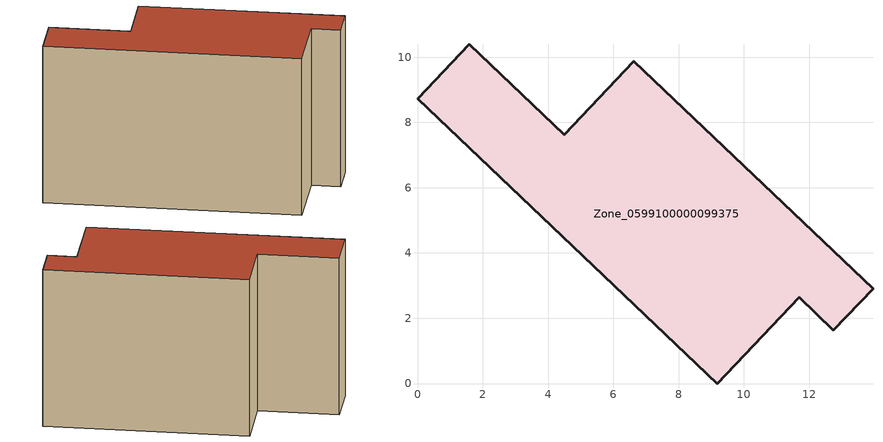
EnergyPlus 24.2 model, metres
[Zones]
Zone_0599100000099375
 floor ground (C_G): 9.18,0 0,8.72 1.59,10.39 4.49,7.63 6.63,9.87 13.96,2.91 12.74,1.64 11.7,2.64 z0
 wall outside (C_F): 4.49,7.63 1.59,10.39 0,8.72 9.18,0 11.7,2.64 12.74,1.64 13.96,2.91 6.63,9.87 4.49,7.63 z0:8.28
 roof outside (C_R): 13.96,2.91 6.63,9.87 4.49,7.63 1.59,10.39 0,8.72 9.18,0 11.7,2.64 12.74,1.64 z8.28
[BUILDING]
Pand.0599100000099375: North Axis=0; Terrain=City; Loads Convergence Tolerance Value=0.04; Temperature Convergence Tolerance Value=0.4; Solar Distribution=FullExterior; Maximum Number of Warmup Days=25; Minimum Number of Warmup Days=1
[Site:Location]
Rotterdam.The.Hague.AP_ZH_NLD Design_Conditions: Latitude=51.96; Longitude=4.45; Time Zone=1; Elevation=-4.5
[SITE:GROUNDTEMPERATURE:BUILDINGSURFACE]
18, 18, 18, 18, 18, 18, 18, 18, 18, 18, 18, 18
[MATERIAL] Thermal Absorptance=0.9; Solar Absorptance=0.7; Visible Absorptance=0.7
Name | Roughness | Thickness | Conductivity | Density | Specific Heat
G.TI.1975-1991 | MediumSmooth | 0.15 | 0.288461 | 540 | 1210
F.TI.1975-1991 | Rough | 0.3 | 0.230769 | 1920 | 840
R.TI.1975-1991 | MediumRough | 0.2 | 0.153846 | 1500 | 1000
[CONSTRUCTION]
C_G: G.TI.1975-1991
C_F: F.TI.1975-1991
C_R: R.TI.1975-1991
[ZONE]
Zone_0599100000099375: Type=1; Multiplier=1; Ceiling Height=Autocalculate; Volume=Autocalculate; Floor Area=autocalculate; Part of Total Floor Area=Yes
[ZONEINFILTRATION:DESIGNFLOWRATE]
Infil_Zone_0599100000099375: Zone or ZoneList or Space or SpaceList=Zone_0599100000099375; Schedule=AlwaysOn; Design Flow Rate Calculation Method=Flow/Area; Flow Rate per Floor Area=0.003; Constant Term Coefficient=1; Temperature Term Coefficient=0; Velocity Term Coefficient=0; Velocity Squared Term Coefficient=0
[HVACTEMPLATE:ZONE:IDEALLOADSAIRSYSTEM]
Zone_0599100000099375: Maximum Heating Supply Air Temperature=50; Minimum Cooling Supply Air Temperature=13; Maximum Heating Supply Air Humidity Ratio=0.0156; Minimum Cooling Supply Air Humidity Ratio=0.0077; Heating Limit=NoLimit; Cooling Limit=NoLimit; Dehumidification Control Type=ConstantSensibleHeatRatio; Cooling Sensible Heat Ratio=0.7; Dehumidification Setpoint=60; Humidification Control Type=None; Humidification Setpoint=30; Outdoor Air Method=None; Outdoor Air Flow Rate per Person=0.00944; Outdoor Air Flow Rate per Zone Floor Area=0; Outdoor Air Flow Rate per Zone=0; Demand Controlled Ventilation Type=None; Outdoor Air Economizer Type=NoEconomizer; Heat Recovery Type=None; Sensible Heat Recovery Effectiveness=0.7; Latent Heat Recovery Effectiveness=0.65
[ZONECONTROL:THERMOSTAT]
ThermostatControl_Zone_0599100000099375: Zone or ZoneList=Zone_0599100000099375; Control Type Schedule=DualSetpointControlType; Control 1=Thermostat_Zone_0599100000099375; Temperature Difference Between Cutout And Setpoint=0
[THERMOSTATSETPOINT:DUALSETPOINT]
Thermostat_Zone_0599100000099375: Heating Setpoint Temperature Schedule=HeatingSetpoint_Zone_0599100000099375; Cooling Setpoint Temperature Schedule=CoolingSetpoint_Zone_0599100000099375
[SCHEDULE:COMPACT]
HeatingSetpoint_Zone_0599100000099375: Through: 12/31, For: AllDays, Until: 24:00, 21
CoolingSetpoint_Zone_0599100000099375: Through: 12/31, For: AllDays, Until: 24:00, 24
DualSetpointControlType: Through: 12/31, For: AllDays, Until: 24:00, 4
AlwaysOn: Through: 12/31, For: AllDays, Until: 24:00, 1
